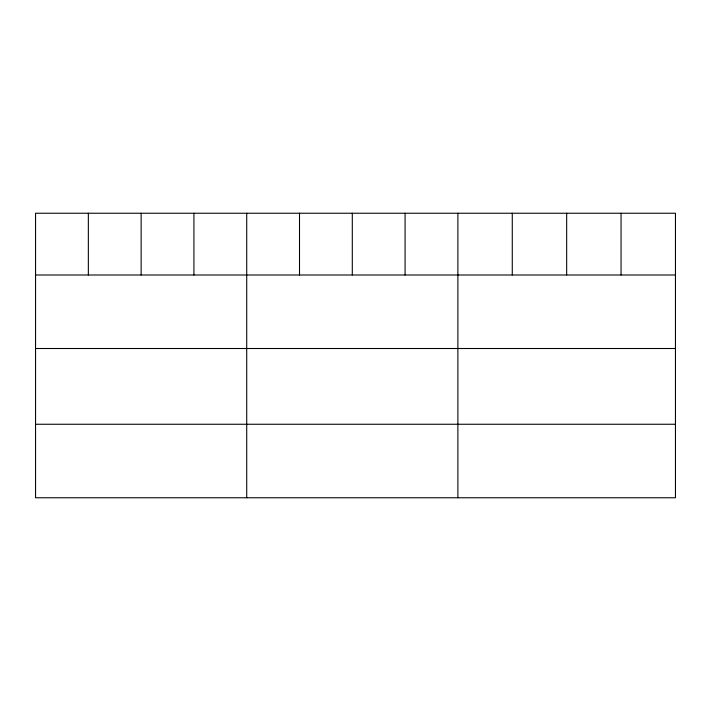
<?xml version="1.0" encoding="UTF-8"?>
<svg xmlns="http://www.w3.org/2000/svg" width="711" height="711" viewBox="0 0 711 711"><rect width="100%" height="100%" fill="white"/><g stroke="black" fill="none" stroke-linecap="round" stroke-linejoin="round"><path stroke-width="1.07" d="M675.45 274.997L675.45 497.762L35.55 497.762L35.55 213.238L675.45 213.238L675.45 274.997L35.55 274.997M35.55 348.506L675.45 348.506M35.55 424.254L675.45 424.254M621.058 213.238L621.058 274.997M566.667 213.238L566.667 274.997M512.275 213.238L512.275 274.997M457.884 213.238L457.884 497.762M405.092 213.238L405.092 274.997M352.3 213.238L352.3 274.997M299.509 213.238L299.509 274.997M246.717 213.238L246.717 497.762M193.925 213.238L193.925 274.997M141.134 213.238L141.134 274.997M88.342 213.238L88.342 274.997"/></g></svg>
